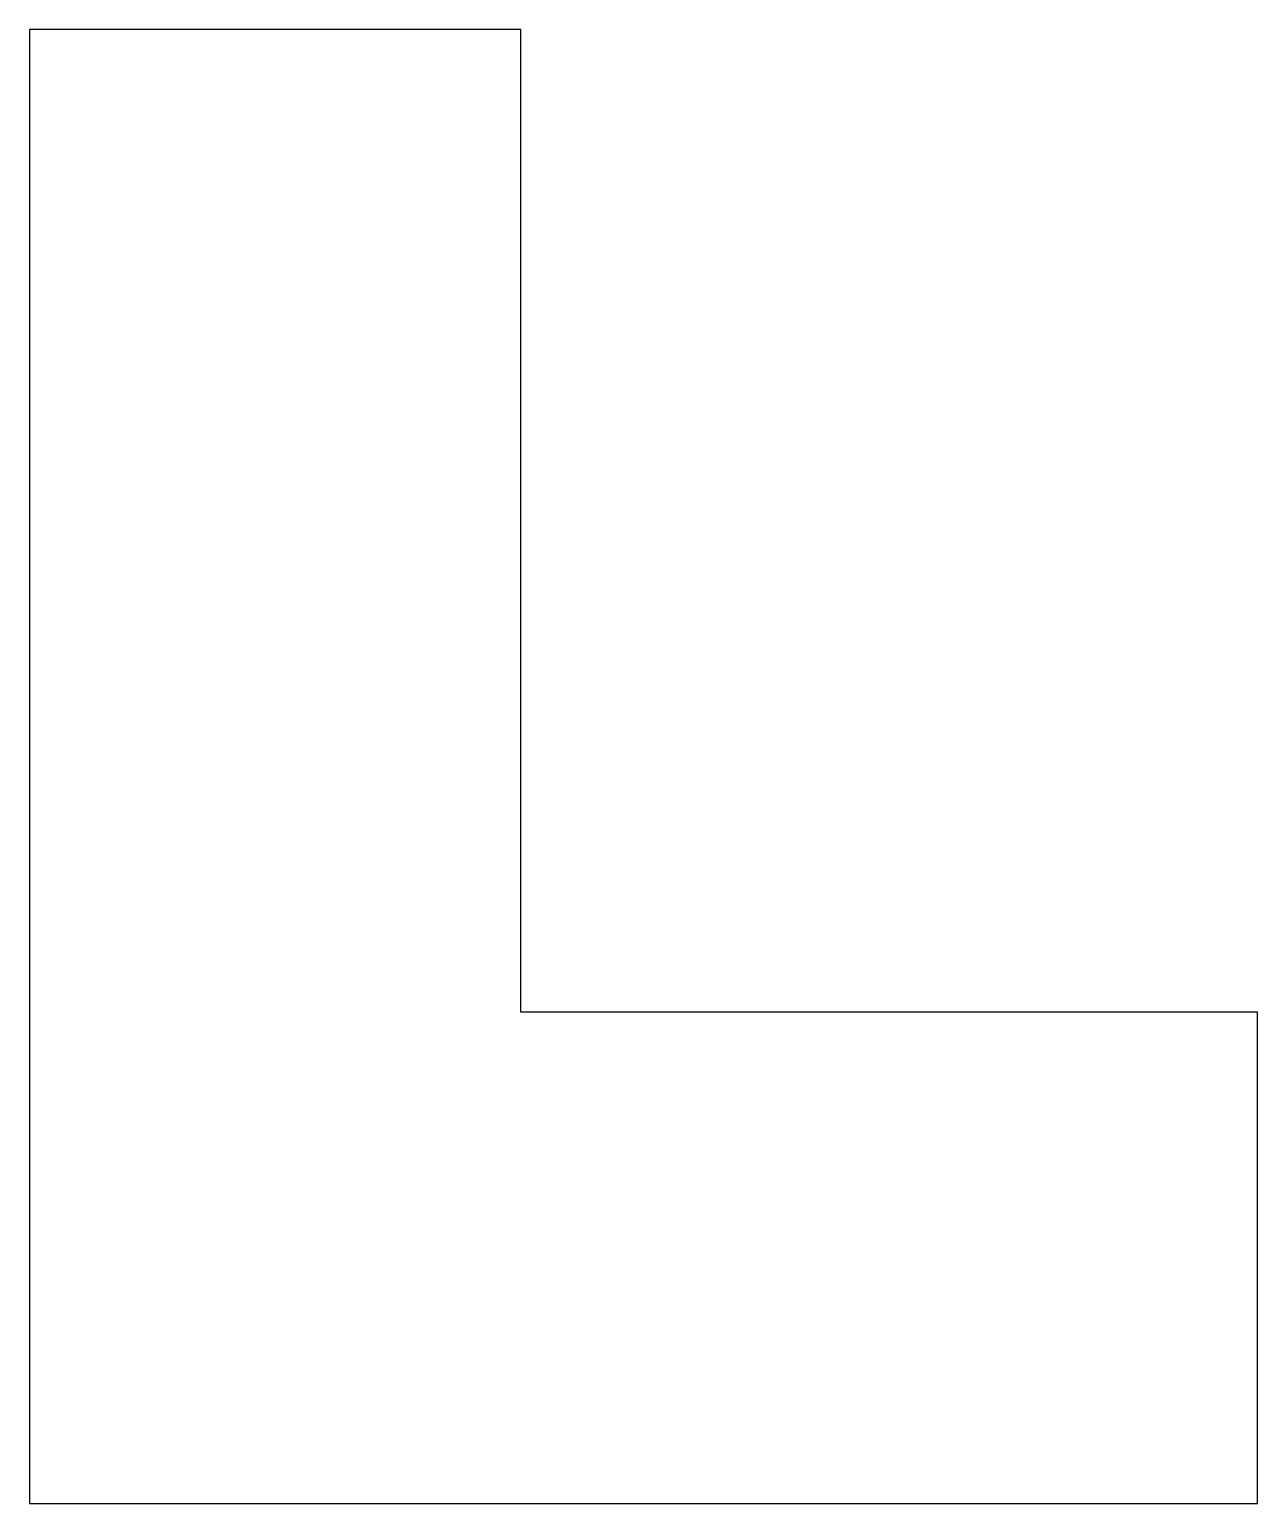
# Model space of a CAD drawing. Extents: x 50 to 60, y 25 to 37.
import ezdxf

# ---------------------------------------------------------------- set-up
doc = ezdxf.new("R2010")
doc.units = 0

msp = doc.modelspace()

# ---------------------------------------------------------------- linework, layer by layer
msp.add_lwpolyline([(50, 25), (60, 25), (60, 29), (54, 29), (54, 37), (50, 37)], close=True)

doc.saveas('drawing.dxf')
